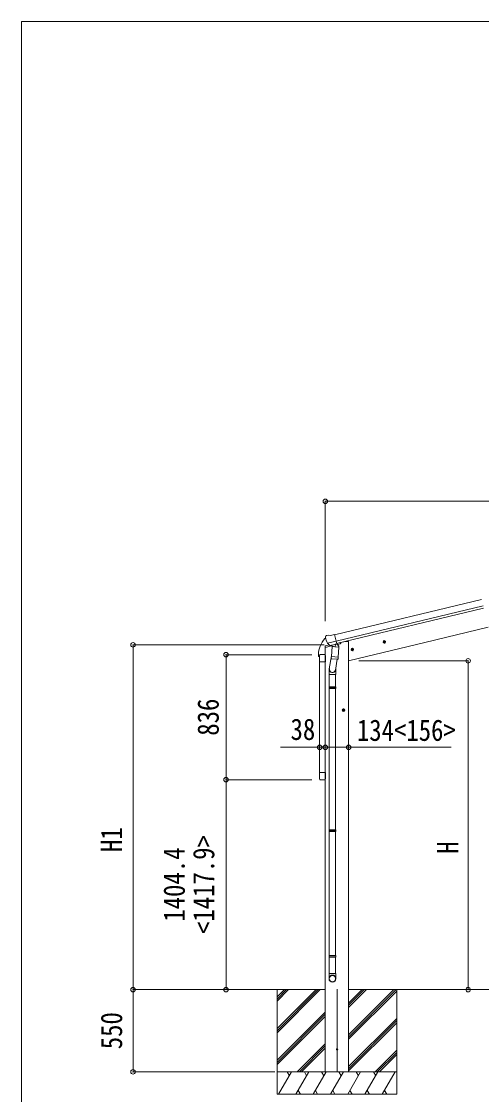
# Model space of a CAD drawing. Units: millimetres at full size, sheet at 1:30. Extents: x -8385 to 8479, y -5853 to 5787.
# Drawn here: x -8385 to -5308, y -1391 to 5787 of the extents above; entities that cross this region are included whole.
import ezdxf
from ezdxf.enums import TextEntityAlignment as Align

# ---------------------------------------------------------------- set-up
doc = ezdxf.new("R2010")
doc.units = ezdxf.units.MM
doc.header["$LTSCALE"] = 30
doc.header["$PDMODE"] = 32
doc.header["$PDSIZE"] = 30
for name, color, linetype, lineweight in [('0-0_0', 7, 'Continuous', 9), ('0-1_本体', 4, 'Continuous', 9), ('0-2_部品', 7, 'Continuous', 9), ('0-8_PARTS2', 2, 'Continuous', 9), ('0-A_寸法', 6, 'Continuous', 9), ('1-2_GLASS_SEAL', 7, 'Continuous', 9), ('1-A', 6, 'Continuous', 9), ('F-0_240', 7, 'Continuous', 9)]:
    doc.layers.add(name, color=color, linetype=linetype, lineweight=lineweight)
doc.styles.add('ＭＳ ゴシック', font='')
doc.styles.get('ＭＳ ゴシック').set_extended_font_data('MS Gothic')

msp = doc.modelspace()

# ---------------------------------------------------------------- linework, layer by layer
at = {"layer": '0-0_0'}
for p, q in [((-6353.07, -689.22), (-6854.74, -689.23)), ((-6675.52, -689.22), (-6675.52, -1389.22)), ((-6675.52, -949.95), (-6414.79, -689.22)), ((-6675.52, -964.09), (-6400.65, -689.22)), ((-6675.52, -978.23), (-6386.51, -689.22)), ((-6675.52, -766.1), (-6598.64, -689.22)), ((-6675.52, -751.96), (-6612.78, -689.22)), ((-6675.52, -737.82), (-6626.92, -689.22)), ((-6197.07, -992), (-5894.29, -689.22)), ((-6197.07, -1006.14), (-5880.15, -689.22)), ((-6197.07, -808.15), (-6078.14, -689.22)), ((-6197.07, -794.01), (-6092.28, -689.22)), ((-6197.07, -779.87), (-6106.43, -689.22)), ((-6197.07, -1020.28), (-5875.52, -698.74)), ((-6196.57, -689.22), (-1117.42, -689.22)), ((-5875.52, -689.22), (-5875.52, -1389.22)), ((-6675.52, -1162.08), (-6353.07, -839.63)), ((-6675.52, -1176.22), (-6353.07, -853.78)), ((-6675.52, -1190.37), (-6353.07, -867.92)), ((-6197.07, -1204.13), (-5875.52, -882.58)), ((-6197.07, -1218.27), (-5875.52, -896.73)), ((-6197.07, -1232.42), (-5875.52, -910.87)), ((-6540.53, -1239.22), (-6353.07, -1051.76)), ((-6526.39, -1239.22), (-6353.07, -1065.91)), ((-6512.25, -1239.22), (-6353.07, -1080.05)), ((-6020.03, -1239.22), (-5875.52, -1094.71)), ((-6005.89, -1239.22), (-5875.52, -1108.86)), ((-5991.75, -1239.22), (-5875.52, -1123)), ((-5875.52, -1239.22), (-6675.52, -1239.22)), ((-6665.24, -1389.22), (-6578.63, -1239.22)), ((-6593.63, -1265.2), (-6608.63, -1239.22)), ((-6549.77, -1389.22), (-6463.16, -1239.22)), ((-6478.16, -1265.21), (-6493.17, -1239.22)), ((-6434.3, -1389.22), (-6347.69, -1239.22)), ((-6362.69, -1265.2), (-6377.7, -1239.22)), ((-6208.52, -1239.22), (-6342.52, -1239.22)), ((-6318.83, -1389.22), (-6232.22, -1239.22)), ((-6247.22, -1265.2), (-6262.22, -1239.22)), ((-6203.36, -1389.22), (-6116.75, -1239.22)), ((-6131.75, -1265.2), (-6146.75, -1239.22)), ((-6087.89, -1389.22), (-6001.28, -1239.22)), ((-6031.28, -1239.22), (-6016.28, -1265.2)), ((-5972.42, -1389.22), (-5885.81, -1239.22)), ((-6534.77, -1363.24), (-6519.77, -1389.22)), ((-6419.3, -1363.24), (-6404.3, -1389.22)), ((-6303.83, -1363.24), (-6288.83, -1389.22)), ((-6188.36, -1363.24), (-6173.36, -1389.22)), ((-6072.89, -1363.24), (-6057.89, -1389.22)), ((-5957.42, -1363.24), (-5942.42, -1389.22)), ((-6675.52, -1389.22), (-5875.52, -1389.22))]:
    msp.add_line(p, q, dxfattribs=at)
at = {"layer": '0-1_本体'}
for p, q in [((-5308.16, 1920.56), (-6291.4, 1684.5)), ((-5298.08, 1878.58), (-6281.32, 1642.52)), ((-5294.15, 1862.22), (-6277.4, 1626.18)), ((-5686.37, 1633.33), (-5263.57, 1734.84)), ((-6353.07, -1239.22), (-6353.07, 1601.02)), ((-6217.57, 1640.16), (-6250.85, 1632.17)), ((-6197.07, 1640.16), (-6217.07, 1640.16)), ((-6197.07, -1239.22), (-6197.07, 1640.16)), ((-6197.07, 1510.72), (-5686.37, 1633.33))]:
    msp.add_line(p, q, dxfattribs=at)
at = {"layer": '0-2_部品'}
for p, q in [((-6352.78, 1668.6), (-6352.51, 1667.45)), ((-6348.56, 1677.17), (-6352.42, 1670.88)), ((-6345.47, 1679.42), (-6332.28, 1682.59)), ((-6317.73, 1679.91), (-6330.99, 1682.61)), ((-6317.73, 1679.91), (-6291.79, 1686.14)), ((-6354.9, 1600.46), (-6312.09, 1610.74)), ((-6354.9, 1607.35), (-6354.9, 1600.46)), ((-6325.66, 1616.73), (-6352.6, 1610.26)), ((-6338.73, 1628.29), (-6281.22, 1642.1)), ((-6321.88, 1613.38), (-6338.25, 1627.87)), ((-6319.17, 1612.81), (-6311.65, 1614.62)), ((-6318.33, 1612.93), (-6316.8, 1613.29)), ((-6316.8, 1613.29), (-6280.1, 1622.11)), ((-6314.96, 1613.07), (-6315.01, 1612.33)), ((-6314.26, 1611.29), (-6288.44, 1604.85)), ((-6307.34, 1605.94), (-6312.02, 1539.1)), ((-6261.65, 1602.74), (-6307.34, 1605.94)), ((-6305.57, 1609.12), (-6305.8, 1605.83)), ((-6286.05, 1620.28), (-6287.07, 1605.68)), ((-6280.1, 1622.11), (-6278.57, 1622.47)), ((-6277.01, 1624.58), (-6276.07, 1624.51)), ((-6276.07, 1624.51), (-6262.76, 1609.2)), ((-6272.39, 1620.27), (-6254.18, 1624.64)), ((-6266.33, 1535.91), (-6261.65, 1602.74)), ((-6262.76, 1609.2), (-6263.2, 1602.85)), ((-6250.35, 1632.65), (-6250.35, 1629.5)), ((-6162.58, 1587.91), (-6182.03, 1583.24)), ((-6179.6, 1583.82), (-6177.47, 1591.02)), ((-6174.44, 1578.38), (-6179.6, 1583.82)), ((-6177.47, 1591.02), (-6170.17, 1592.77)), ((-6169.97, 1575.85), (-6174.64, 1595.3)), ((-6170.17, 1592.77), (-6165.01, 1587.32)), ((-5948.66, 1639.26), (-5968.11, 1634.6)), ((-5965.68, 1635.18), (-5963.55, 1642.37)), ((-5960.51, 1629.73), (-5965.68, 1635.18)), ((-5963.55, 1642.37), (-5956.25, 1644.13)), ((-5956.05, 1627.21), (-5960.72, 1646.65)), ((-5956.25, 1644.13), (-5951.08, 1638.68)), ((-6311.66, 1544.22), (-6326.2, 1456.36)), ((-6312.87, 1526.64), (-6312, 1539.1)), ((-6312.48, 1525.28), (-6312.48, 1525.28)), ((-6266.33, 1535.91), (-6312.02, 1539.1)), ((-6311.03, 1524.5), (-6269.33, 1521.58)), ((-6272.87, 1521.83), (-6285.49, 1447.03)), ((-6266.34, 1535.91), (-6267.23, 1523.21)), ((-6328.35, 1419.19), (-6328.35, 1453.55)), ((-6282.35, 1453.85), (-6282.35, 1419.19)), ((-6282.35, 1419.19), (-6328.35, 1419.19)), ((-6326.35, 1419.19), (-6326.35, 1336.54)), ((-6284.35, 1419.19), (-6284.35, 1336.54)), ((-6328.35, 1334.54), (-6327.35, 1336.54)), ((-6282.35, 1334.54), (-6328.35, 1334.54)), ((-6282.35, 1326.54), (-6328.35, 1326.54)), ((-6283.35, 1336.54), (-6327.35, 1336.54)), ((-6283.35, 1324.54), (-6327.35, 1324.54)), ((-6326.35, 1324.54), (-6326.35, 380.35)), ((-6284.35, 1324.54), (-6284.35, 380.35)), ((-6282.35, 1334.54), (-6283.35, 1336.54)), ((-6282.35, 1326.54), (-6283.35, 1324.54)), ((-6282.35, 1334.54), (-6282.35, 1326.54)), ((-6220.84, 1180.66), (-6240.84, 1180.66)), ((-6238.34, 1180.66), (-6234.59, 1187.16)), ((-6234.59, 1174.16), (-6238.34, 1180.66)), ((-6234.59, 1187.16), (-6227.09, 1187.16)), ((-6230.84, 1170.66), (-6230.84, 1190.66)), ((-6227.09, 1187.16), (-6223.33, 1180.66)), ((-6328.35, 378.35), (-6327.35, 380.35)), ((-6282.35, 378.35), (-6328.35, 378.35)), ((-6282.35, 370.35), (-6328.35, 370.35)), ((-6283.35, 380.35), (-6327.35, 380.35)), ((-6283.35, 368.35), (-6327.35, 368.35)), ((-6326.35, 368.35), (-6326.35, -459.84)), ((-6284.35, 368.35), (-6284.35, -459.84)), ((-6282.35, 378.35), (-6283.35, 380.35)), ((-6282.35, 370.35), (-6283.35, 368.35)), ((-6282.35, 378.35), (-6282.35, 370.35)), ((-6328.35, -461.84), (-6327.35, -459.84)), ((-6282.35, -461.84), (-6328.35, -461.84)), ((-6282.35, -469.84), (-6328.35, -469.84)), ((-6283.35, -459.84), (-6327.35, -459.84)), ((-6283.35, -471.84), (-6327.35, -471.84)), ((-6326.35, -471.84), (-6326.35, -581.84)), ((-6284.35, -471.84), (-6284.35, -581.84)), ((-6282.35, -461.84), (-6283.35, -459.84)), ((-6282.35, -469.84), (-6283.35, -471.84)), ((-6282.35, -461.84), (-6282.35, -469.84)), ((-6328.35, -615.98), (-6328.35, -581.84)), ((-6282.35, -581.84), (-6328.35, -581.84)), ((-6282.35, -615.98), (-6282.35, -581.84))]:
    msp.add_line(p, q, dxfattribs=at)
for points in [[(-6286.37, 1620.69), (-6276.64, 1623.02), (-6291.79, 1686.14)], [(-6339, 1628.87), (-6338.41, 1628.02), (-6338.25, 1627.87)], [(-6286.37, 1620.69), (-6286.6, 1620.54), (-6311.37, 1614.59), (-6311.65, 1614.62)], [(-6165.01, 1587.32), (-6167.14, 1580.13), (-6174.44, 1578.38)], [(-5951.08, 1638.68), (-5953.22, 1631.49), (-5960.51, 1629.73)], [(-6328.35, 1334.54), (-6328.35, 1326.54), (-6327.35, 1324.54)], [(-6223.33, 1180.66), (-6227.09, 1174.16), (-6234.59, 1174.16)], [(-6328.35, 378.35), (-6328.35, 370.35), (-6327.35, 368.35)], [(-6328.35, -461.84), (-6328.35, -469.84), (-6327.35, -471.84)]]:
    msp.add_lwpolyline(points, dxfattribs=at)
for centre, radius in [((-6172.3, 1585.57), 8.5), ((-6172.3, 1585.57), 7.7), ((-6172.3, 1585.57), 6.5), ((-5958.38, 1636.93), 8.5), ((-5958.38, 1636.93), 7.7), ((-5958.38, 1636.93), 6.5), ((-6230.84, 1180.66), 8.5), ((-6230.84, 1180.66), 7.7), ((-6230.84, 1180.66), 6.5)]:
    msp.add_circle(centre, radius, dxfattribs=at)
at = {"layer": '0-2_部品', "color": 4}
msp.add_circle((-6274.57, -1089.22), 4.5, dxfattribs=at)
at = {"layer": '0-2_部品'}
for centre, radius, start, end in [((-6155.7, 1714.69), 202.4, 193.5, 205.09125), ((-6344.3, 1674.56), 5, 103.5, 148.5), ((-6331.58, 1679.67), 3, 78.5, 103.5), ((-6351.9, 1607.35), 3, 103.5, 180), ((-6318.45, 1613.41), 0.5, 248.23754, 283.5), ((-6315.46, 1613.1), 0.5, 356, 103.5), ((-6314.02, 1612.26), 1, 176, 256), ((-6288.09, 1605.82), 1.03, 250.03897, 351.96569), ((-6285.45, 1620.2), 0.604, 100.59842, 172.20595), ((-6278.68, 1622.96), 0.5, 283.5, 318.76246), ((-6255.35, 1629.5), 5, 283.5, 0), ((-6310.93, 1526.46), 1.95, 175.04017, 217.47766), ((-6310.89, 1526.49), 2, 217.40962, 266), ((-6269.19, 1523.58), 2, 266, 349.46843), ((-6298.35, 1453.55), 30, 177.45142, 180)]:
    msp.add_arc(centre, radius, start, end, dxfattribs=at)
for centre, major_axis, ratio, start_param, end_param in [((-6349.86, 1669.31), (-1.57, -2.57), 0.99628, 4.712389, 5.4996506), ((-6319.89, 1615.63), (-0.73, -2.92), 0.997631, 5.8041905, 6.6006116), ((-6319.83, 1615.86), (2.63, 3.16), 0.650902, 4.0958226, 4.1686332), ((-6319.86, 1615.73), (-0.73, -2.92), 0.997631, 0.3902369, 0.4789948), ((-6305.35, 1453.85), (23, 0), 0.996195, 2.5560258, 6.5663028), ((-6305.35, 1453.85), (21, 0), 0.996195, 2.9349147, 5.9512394), ((-6305.35, -614.24), (-23, 0), 0.996195, 3.1415927, 6.2831853), ((-6305.35, -615.98), (-23, 0), 0.996195, 3.1415927, 6.2831853), ((-6305.35, -615.98), (0, -23.43), 0.981806, 4.712389, 7.8539816)]:
    msp.add_ellipse(centre, major_axis=major_axis, ratio=ratio, start_param=start_param, end_param=end_param, dxfattribs=at)
msp.add_ellipse((-6305.35, -615.98), major_axis=(21, 0), ratio=0.996195, dxfattribs=at)
at = {"layer": '0-8_PARTS2'}
msp.add_line((-6274.57, -686.72), (-6274.57, -1241.72), dxfattribs=at)
at = {"layer": '0-A_寸法'}
for p, q in [((-6353.07, 2577.68), (-6353.07, 1775.34)), ((-6353.07, 2577.68), (-961.06, 2577.68)), ((-7639.36, 1616.98), (-6360.52, 1616.98)), ((-7639.36, -689.23), (-7639.36, 1616.98)), ((-7016.93, 1551.14), (-7016.93, 715.14)), ((-5398.06, 1510.76), (-6128.47, 1510.76)), ((-5398.06, -689.23), (-5398.06, 1510.76)), ((-6197.07, 932.03), (-6353.07, 932.03)), ((-6197.07, 932.03), (-5511.79, 932.03)), ((-7639.36, -689.23), (-6690.34, -689.23)), ((-7639.36, -689.23), (-6693.08, -689.23)), ((-7639.36, -689.23), (-7639.36, -1239.22)), ((-7005.65, -689.23), (-6693.08, -689.23)), ((-7639.36, -1239.22), (-6691.37, -1239.22))]:
    msp.add_line(p, q, dxfattribs=at)
for p in [(-6353.07, 2577.68), (-7639.36, 1616.98), (-5398.06, 1510.76), (-6353.07, 932.03), (-6197.07, 932.03), (-7639.36, -689.23), (-5398.06, -689.23), (-7639.36, -1239.22)]:
    msp.add_point(p, dxfattribs=at)
at = {"layer": '1-2_GLASS_SEAL'}
for p, q in [((-6399.58, 1551.23), (-6399.58, 1539.47)), ((-6399.08, 1538.97), (-6392.82, 1538.97)), ((-6392.32, 1546.24), (-6392.32, 1539.47)), ((-6392.08, 1502.74), (-6392.08, 1546.44)), ((-6386.58, 1551.94), (-6357.58, 1551.94)), ((-6386.32, 1552.24), (-6353.07, 1552.24)), ((-6352.08, 1546.44), (-6352.08, 1502.74)), ((-6352.08, 1502.74), (-6392.08, 1502.74)), ((-6392.08, 763.74), (-6392.08, 720.04)), ((-6386.58, 714.54), (-6357.58, 714.54))]:
    msp.add_line(p, q, dxfattribs=at)
at = {"layer": '1-2_GLASS_SEAL', "color": 4}
for p, q in [((-6391.08, 1502.74), (-6391.08, 763.74)), ((-6353.07, 1502.74), (-6353.07, 1371.68)), ((-6353.07, 763.74), (-6353.07, 1371.68))]:
    msp.add_line(p, q, dxfattribs=at)
at = {"layer": '1-2_GLASS_SEAL'}
msp.add_lwpolyline([(-6352.08, 720.04), (-6352.08, 763.74), (-6392.08, 763.74)], dxfattribs=at)
for centre, radius, start, end in [((-6247.32, 1551.23), 152.26, 135.14293, 180), ((-6350.83, 1653.25), 6.95, 95.39711, 129.45641), ((-6399.08, 1539.47), 0.5, 180, 270), ((-6392.82, 1539.47), 0.5, 270, 0), ((-6386.32, 1546.24), 6, 90, 180), ((-6386.58, 1546.44), 5.5, 90, 180), ((-6357.58, 1546.44), 5.5, 0, 90), ((-6386.58, 720.04), 5.5, 180, 270), ((-6357.58, 720.04), 5.5, 270, 0)]:
    msp.add_arc(centre, radius, start, end, dxfattribs=at)
at = {"layer": '1-A'}
for p, q in [((-7016.93, 1551.14), (-6443.39, 1551.14)), ((-6353.15, 932.03), (-6653.15, 932.03)), ((-6353.15, 932.03), (-6391.18, 932.03)), ((-7016.93, 715.14), (-6443.39, 715.14)), ((-7016.93, -689.23), (-7016.93, 715.14)), ((-7016.93, -689.23), (-6443.39, -689.23))]:
    msp.add_line(p, q, dxfattribs=at)
for p in [(-7016.93, 1551.14), (-6391.18, 932.03), (-6353.15, 932.03), (-7016.93, 715.14), (-7016.93, -689.23)]:
    msp.add_point(p, dxfattribs=at)
at = {"layer": 'F-0_240', "color": 5}
for q in [(-8385.45, -5852.66), (8054.55, 5787.34)]:
    msp.add_line((-8385.45, 5787.34), q, dxfattribs=at)

# ---------------------------------------------------------------- texts
at = {"layer": '0-A_寸法', "color": 7, "style": 'ＭＳ ゴシック', "width": 0.85}
msp.add_text('134<156>', height=143, dxfattribs=at).set_placement((-6141.79, 932.03), align=Align.BOTTOM_LEFT)
for s, p in [('H1', (-7669.36, 231.38)), ('H', (-5420.06, 219.52)), ('550', (-7669.36, -1087.97))]:
    msp.add_text(s, height=143, rotation=90, dxfattribs=at).set_placement(p, align=Align.BOTTOM_LEFT)
at = {"layer": '1-A', "color": 7, "style": 'ＭＳ ゴシック', "width": 0.85}
for s, p in [('836', (-7022.93, 1009.39)), ('<1417.9>', (-7052.8, -317.04)), ('1404.4', (-7249.9, -234.54))]:
    msp.add_text(s, height=143, rotation=90, dxfattribs=at).set_placement(p, align=Align.BOTTOM_LEFT)
msp.add_text('38', height=143, dxfattribs=at).set_placement((-6585.65, 938.03), align=Align.BOTTOM_LEFT)

doc.saveas('drawing.dxf')
